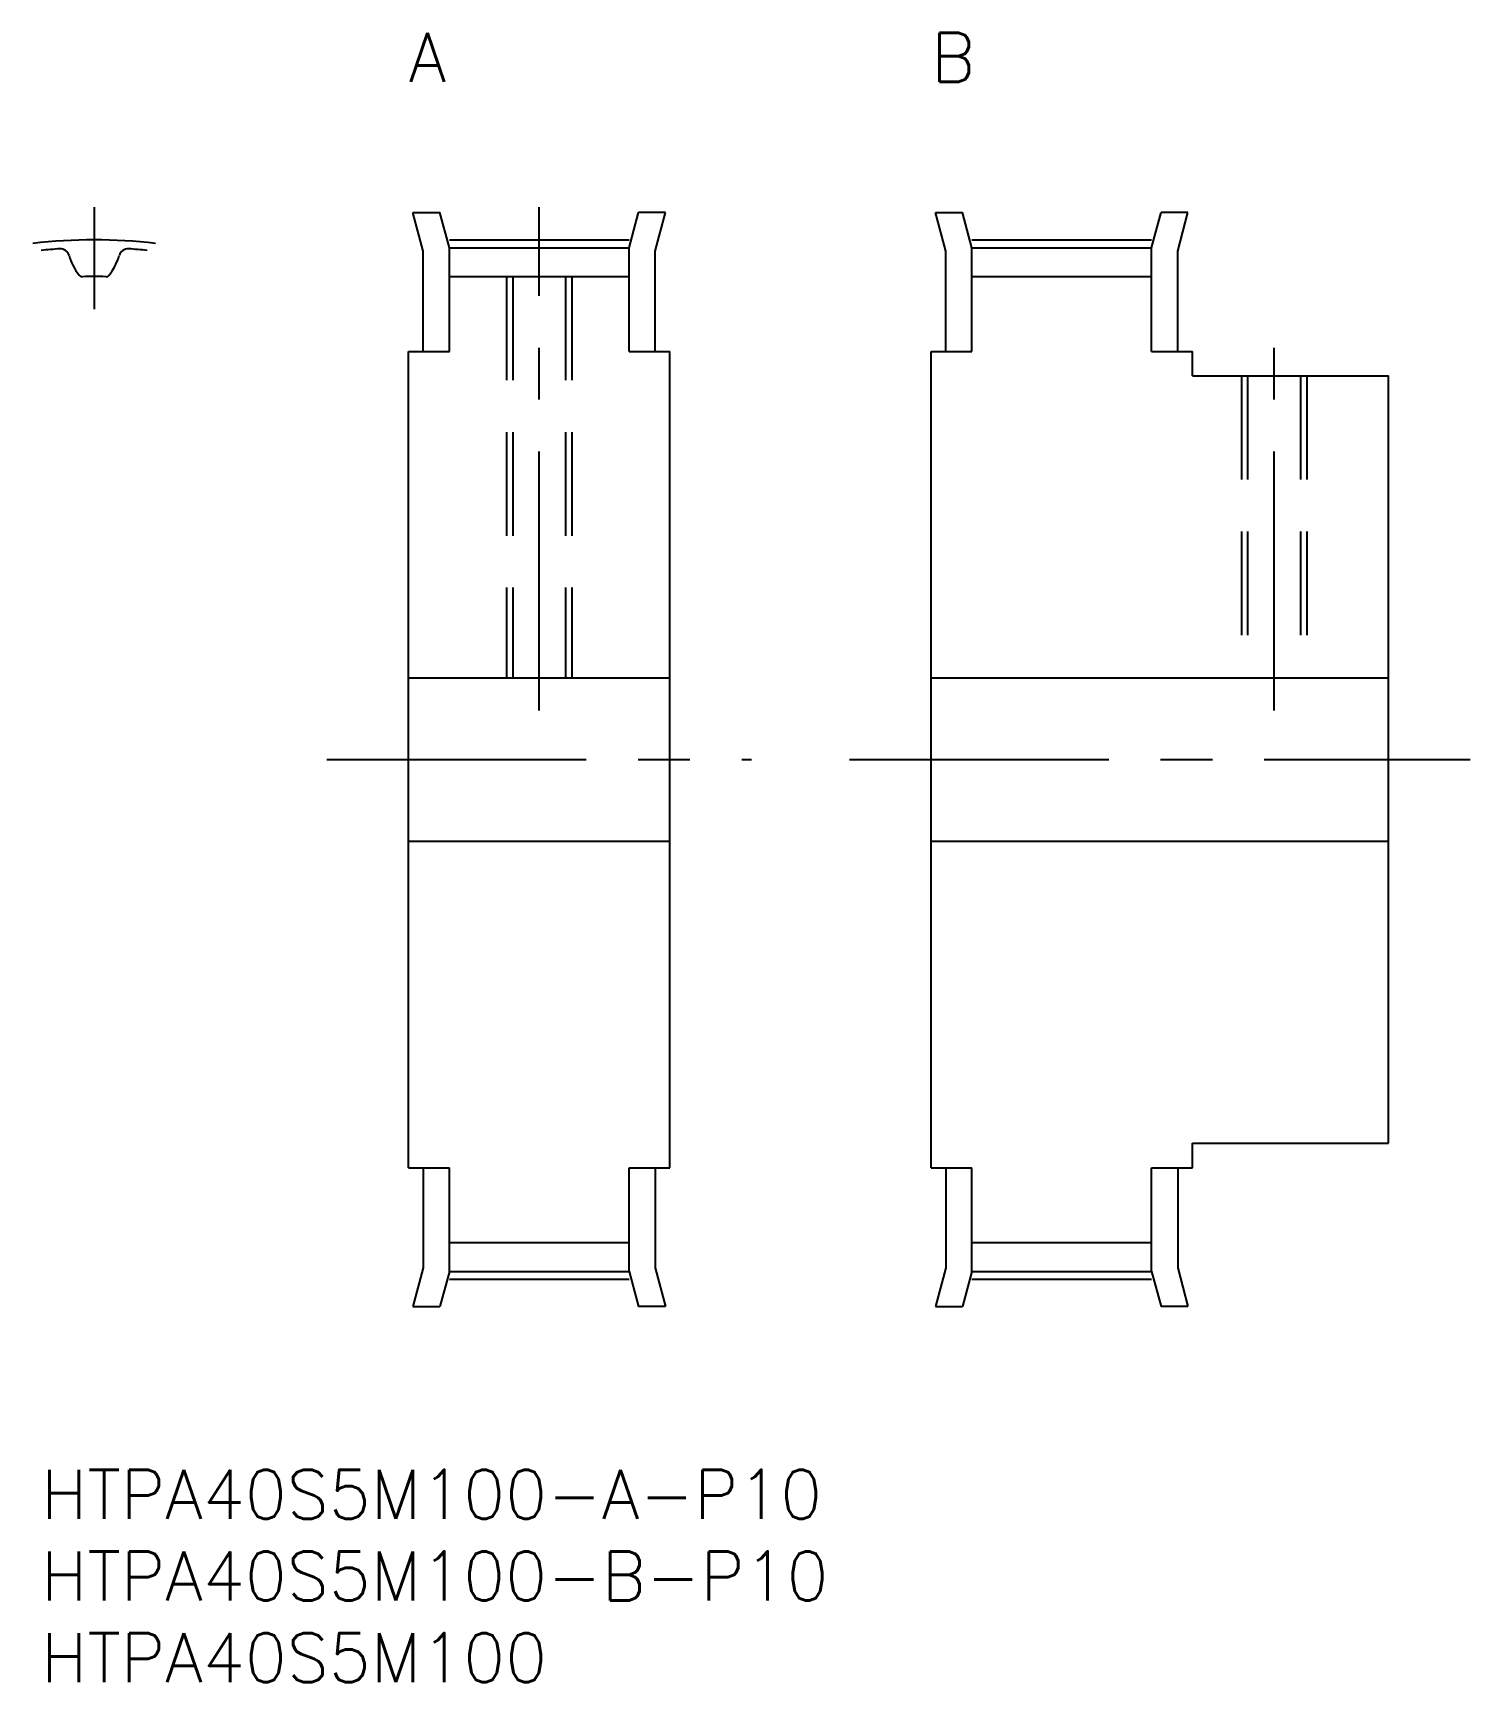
# Model space of a CAD drawing. Extents: x -1 to 87, y -13 to 88.
import ezdxf

# ---------------------------------------------------------------- set-up
doc = ezdxf.new("R2010")
doc.units = 0
doc.header["$LTSCALE"] = 0.5
doc.linetypes.add('CENTER', pattern=[50.8, 31.75, -6.35, 6.35, -6.35])
doc.linetypes.add('DASHED', pattern=[19.05, 12.7, -6.35])
for name, color, linetype in [('MSM_CENTER', 1, 'CENTER'), ('MSM_CONTINUOUS', 7, 'CONTINUOUS'), ('MSM_DASHED', 4, 'DASHED'), ('MSM_PART_NUMBER', 7, 'CONTINUOUS')]:
    doc.layers.add(name, color=color, linetype=linetype)
doc.styles.get("Standard").update_dxf_attribs({"font": 'txt.shx', "height": 3, "bigfont": 'bigfont.shx'})

# ---------------------------------------------------------------- blocks, each defined once
blk = doc.blocks.new('*U3')
at = {"layer": 'MSM_PART_NUMBER'}
blk.add_text('HTPA40S5M100-A-P10', height=3, dxfattribs=at).set_placement((0, -3))
blk = doc.blocks.new('*U4')
at = {"layer": 'MSM_PART_NUMBER'}
blk.add_text('HTPA40S5M100-B-P10', height=3, dxfattribs=at).set_placement((0, -8))
blk = doc.blocks.new('*U5')
at = {"layer": 'MSM_PART_NUMBER'}
blk.add_text('HTPA40S5M100', height=3, dxfattribs=at).set_placement((0, -13))
blk = doc.blocks.new('*U6')
at = {"layer": 'MSM_PART_NUMBER'}
blk.add_text('A', height=3, dxfattribs=at).set_placement((22.5, 85))
blk = doc.blocks.new('*U7')
at = {"layer": 'MSM_PART_NUMBER'}
blk.add_text('B', height=3, dxfattribs=at).set_placement((54.5, 85))

msp = doc.modelspace()

# ---------------------------------------------------------------- linework, layer by layer
at = {"layer": 'MSM_CENTER'}
for p, q in [((3.25, 77.33), (3.25, 71.08)), ((30.5, 46.5), (30.5, 77.33)), ((25, 75.33), (36, 75.33)), ((57, 75.33), (68, 75.33)), ((75.5, 46.5), (75.5, 69)), ((17.5, 43.5), (43.5, 43.5)), ((49.5, 43.5), (87.5, 43.5)), ((25, 11.67), (36, 11.67)), ((57, 11.67), (68, 11.67))]:
    msp.add_line(p, q, dxfattribs=at)
msp.add_arc((3.25, 43.5), 31.83, 83.2341, 96.7659, dxfattribs=at)
at = {"layer": 'MSM_CONTINUOUS'}
for p, q in [((22.77, 77), (24.42, 77)), ((23.4, 74.64), (22.77, 77)), ((25, 74.85), (24.42, 77)), ((36, 74.85), (36.58, 77)), ((38.23, 77), (36.58, 77)), ((37.6, 74.64), (38.23, 77)), ((55.4, 74.64), (54.77, 77)), ((54.77, 77), (56.42, 77)), ((57, 74.85), (56.42, 77)), ((68, 74.85), (68.58, 77)), ((70.23, 77), (68.58, 77)), ((69.6, 74.64), (70.23, 77)), ((25, 68.5), (25, 74.85)), ((25, 74.85), (36, 74.85)), ((36, 68.5), (36, 74.85)), ((57, 68.5), (57, 74.85)), ((57, 74.85), (68, 74.85)), ((68, 68.5), (68, 74.85)), ((23.4, 68.5), (23.4, 74.64)), ((37.6, 68.5), (37.6, 74.64)), ((55.4, 68.5), (55.4, 74.64)), ((69.6, 68.5), (69.6, 74.64)), ((25, 73.08), (36, 73.08)), ((57, 73.08), (68, 73.08)), ((22.5, 18.5), (22.5, 68.5)), ((22.5, 68.5), (25, 68.5)), ((36, 68.5), (38.5, 68.5)), ((38.5, 18.5), (38.5, 68.5)), ((54.5, 68.5), (57, 68.5)), ((54.5, 18.5), (54.5, 68.5)), ((68, 68.5), (70.5, 68.5)), ((70.5, 67), (70.5, 68.5)), ((70.5, 67), (82.5, 67)), ((82.5, 20), (82.5, 67)), ((22.5, 48.5), (38.5, 48.5)), ((54.5, 48.5), (82.5, 48.5)), ((22.5, 38.5), (38.5, 38.5)), ((54.5, 38.5), (82.5, 38.5)), ((70.5, 20), (82.5, 20)), ((70.5, 18.5), (70.5, 20)), ((22.5, 18.5), (25, 18.5)), ((23.4, 18.5), (23.4, 12.36)), ((25, 12.15), (25, 18.5)), ((36, 18.5), (38.5, 18.5)), ((36, 12.15), (36, 18.5)), ((37.6, 18.5), (37.6, 12.36)), ((54.5, 18.5), (57, 18.5)), ((55.4, 18.5), (55.4, 12.36)), ((57, 12.15), (57, 18.5)), ((68, 18.5), (70.5, 18.5)), ((68, 12.15), (68, 18.5)), ((69.6, 18.5), (69.6, 12.36)), ((25, 13.92), (36, 13.92)), ((57, 13.92), (68, 13.92)), ((23.4, 12.36), (22.77, 10)), ((25, 12.15), (24.42, 10)), ((25, 12.15), (36, 12.15)), ((36, 12.15), (36.58, 10)), ((37.6, 12.36), (38.23, 10)), ((55.4, 12.36), (54.77, 10)), ((57, 12.15), (56.42, 10)), ((57, 12.15), (68, 12.15)), ((68, 12.15), (68.58, 10)), ((69.6, 12.36), (70.23, 10)), ((22.77, 10), (24.42, 10)), ((38.23, 10), (36.58, 10)), ((54.77, 10), (56.42, 10)), ((70.23, 10), (68.58, 10))]:
    msp.add_line(p, q, dxfattribs=at)
for centre, radius, start, end in [((3.25, 43.5), 31.35, 93.8478, 95.9504), ((1.18, 74.23), 0.55, 15.162, 93.8478), ((5.32, 74.23), 0.55, 86.1522, 164.838), ((3.25, 43.5), 31.35, 84.0496, 86.1522), ((4.87, 75.23), 3.27, 195.162, 219.1469), ((1.62, 75.23), 3.27, 320.8531, 344.838), ((2.53, 73.32), 0.25, 219.1469, 271.385), ((3.25, 43.5), 29.58, 88.615, 91.385), ((3.97, 73.32), 0.25, 268.615, 320.8531)]:
    msp.add_arc(centre, radius, start, end, dxfattribs=at)
at = {"layer": 'MSM_DASHED'}
for p, q in [((28.5, 73.08), (28.5, 48.5)), ((28.88, 73.08), (28.88, 48.5)), ((32.12, 73.08), (32.12, 48.5)), ((32.5, 73.08), (32.5, 48.5)), ((73.5, 67), (73.5, 48.5)), ((73.88, 67), (73.88, 48.5)), ((77.12, 67), (77.12, 48.5)), ((77.5, 67), (77.5, 48.5))]:
    msp.add_line(p, q, dxfattribs=at)

# ---------------------------------------------------------------- block references
at = {"layer": 'MSM_CONTINUOUS'}
for name in ['*U6', '*U7', '*U3', '*U4', '*U5']:
    msp.add_blockref(name, (0, 0), dxfattribs=at)

doc.saveas('drawing.dxf')
